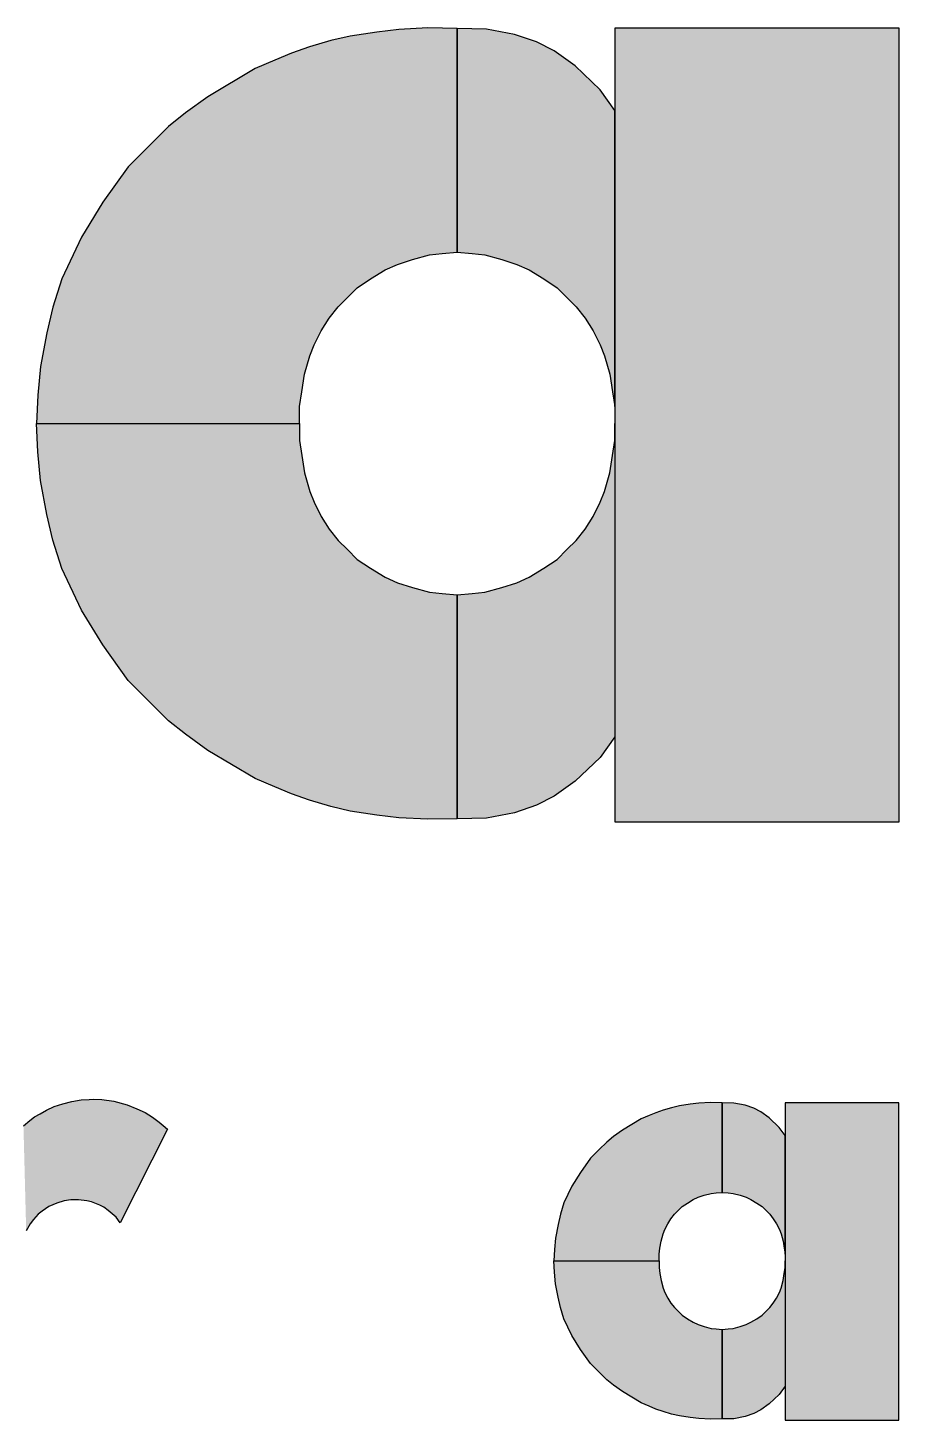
# Model space of a CAD drawing. Extents: x -1789 to 4156, y -3064 to 1391.
# Drawn here: x 4063.47 to 4090.14, y -2676.4 to -2633.8 of the extents above; entities that cross this region are included whole.
import ezdxf

# ---------------------------------------------------------------- set-up
doc = ezdxf.new("R2010")
doc.units = 0
doc.layers.add('15', color=8, linetype='CONTINUOUS')
doc.layers.add('16', color=10, linetype='CONTINUOUS')

msp = doc.modelspace()

# ---------------------------------------------------------------- linework, layer by layer
at = {"layer": '15', "linetype": 'Continuous'}
for points in [[(4063.3403, -2667.38945), (4063.53065, -2667.2324), (4063.6782, -2667.11815), (4063.84955, -2667.023), (4064.0494, -2666.9183), (4064.27785, -2666.80405), (4064.54435, -2666.72315), (4064.81565, -2666.6518), (4065.1107, -2666.59945), (4065.35565, -2666.58615), (4065.48145, -2666.5831), (4065.7371, -2666.58655), (4066.1032, -2666.64375), (4066.51655, -2666.74745), (4066.8081, -2666.8745), (4067.0672, -2666.9906), (4067.2863, -2667.1261), (4067.49375, -2667.279), (4067.6153, -2667.37925), (4067.744, -2667.49235), (4066.30335, -2670.36345), (4066.17575, -2670.18455), (4065.93325, -2669.98445), (4065.8003, -2669.8806), (4065.6787, -2669.8234), (4065.42485, -2669.7233), (4065.27465, -2669.6907), (4065.0244, -2669.6625), (4064.7848, -2669.6625), (4064.581, -2669.6911), (4064.3629, -2669.75545), (4064.1204, -2669.86375), (4063.90865, -2670.0018), (4063.7935, -2670.0998), (4063.64775, -2670.2632), (4063.54765, -2670.3955), (4063.42335, -2670.60345)], [(4082.7899, -2671.5266), (4082.7899, -2671.3196), (4082.8175, -2671.1369), (4082.8506, -2670.92185), (4082.91745, -2670.6966), (4082.96875, -2670.5631), (4083.05425, -2670.39065), (4083.15405, -2670.2358), (4083.2644, -2670.0961), (4083.3762, -2669.98435), (4083.4963, -2669.86425), (4083.6581, -2669.7558), (4083.837, -2669.64695), (4083.98835, -2669.579), (4084.17185, -2669.51895), (4084.382, -2669.46225), (4084.5355, -2669.44555), (4084.72, -2669.43005), (4084.7201, -2666.6905), (4084.3604, -2666.6838), (4084.0078, -2666.7039), (4083.7373, -2666.73525), (4083.41195, -2666.7846), (4083.1748, -2666.83975), (4082.9129, -2666.91695), (4082.69235, -2666.99415), (4082.4883, -2667.07965), (4082.2457, -2667.18165), (4081.66935, -2667.52745), (4081.39495, -2667.72515), (4081.18765, -2667.8909), (4080.96015, -2668.11845), (4080.6942, -2668.3844), (4080.38255, -2668.819), (4080.12295, -2669.2438), (4079.8791, -2669.7551), (4079.76895, -2670.1012), (4079.6982, -2670.41585), (4079.6182, -2670.8296), (4079.58805, -2671.1789), (4079.57165, -2671.5266), (4082.7899, -2671.5266)], [(4086.65005, -2671.3196), (4086.65005, -2667.69475), (4086.4691, -2667.44195), (4086.1636, -2667.1493), (4085.90795, -2666.9667), (4085.68975, -2666.8557), (4085.42155, -2666.7636), (4085.0796, -2666.69865), (4084.7199, -2666.6905), (4084.72, -2669.43005), (4084.9045, -2669.44555), (4085.05795, -2669.46225), (4085.2681, -2669.51895), (4085.4516, -2669.579), (4085.60295, -2669.64695), (4085.78185, -2669.7558), (4085.94365, -2669.86425), (4086.06375, -2669.98435), (4086.17555, -2670.0961), (4086.28595, -2670.2358), (4086.3857, -2670.39065), (4086.4712, -2670.5631), (4086.5225, -2670.6966), (4086.58935, -2670.92185), (4086.62245, -2671.1369), (4086.65005, -2671.3196), (4086.65005, -2671.5266)], [(4090.13005, -2666.68715), (4086.65005, -2666.68715), (4086.65005, -2676.39895), (4090.13005, -2676.39895), (4090.13005, -2666.68715)], [(4082.7899, -2671.5266), (4082.7899, -2671.73355), (4082.8175, -2671.91625), (4082.8506, -2672.1313), (4082.91745, -2672.3566), (4082.96875, -2672.4901), (4083.05425, -2672.66255), (4083.15405, -2672.81735), (4083.2644, -2672.95705), (4083.3762, -2673.06885), (4083.4963, -2673.18895), (4083.6581, -2673.29735), (4083.837, -2673.4062), (4083.98835, -2673.47415), (4084.17185, -2673.5342), (4084.382, -2673.59095), (4084.5355, -2673.6076), (4084.72, -2673.6231), (4084.72005, -2676.36265), (4084.3604, -2676.3694), (4084.0078, -2676.3493), (4083.7373, -2676.3179), (4083.41195, -2676.26855), (4083.1748, -2676.2134), (4082.9129, -2676.1362), (4082.69235, -2676.059), (4082.4883, -2675.97355), (4082.2457, -2675.87155), (4081.66935, -2675.5257), (4081.39495, -2675.328), (4081.18765, -2675.16225), (4080.96015, -2674.9347), (4080.6942, -2674.66875), (4080.38255, -2674.23415), (4080.12295, -2673.8094), (4079.8791, -2673.29805), (4079.76895, -2672.95195), (4079.6982, -2672.6373), (4079.6182, -2672.22355), (4079.58805, -2671.87425), (4079.57165, -2671.5266), (4082.7899, -2671.5266)], [(4086.65005, -2671.73355), (4086.65005, -2675.3584), (4086.4691, -2675.6112), (4086.1636, -2675.9039), (4085.90795, -2676.08645), (4085.68975, -2676.19745), (4085.42155, -2676.28955), (4085.0796, -2676.35455), (4084.7199, -2676.36265), (4084.72, -2673.6231), (4084.9045, -2673.6076), (4085.05795, -2673.59095), (4085.2681, -2673.5342), (4085.4516, -2673.47415), (4085.60295, -2673.4062), (4085.78185, -2673.29735), (4085.94365, -2673.18895), (4086.06375, -2673.06885), (4086.17555, -2672.95705), (4086.28595, -2672.81735), (4086.3857, -2672.66255), (4086.4712, -2672.4901), (4086.5225, -2672.3566), (4086.58935, -2672.1313), (4086.62245, -2671.91625), (4086.65005, -2671.73355), (4086.65005, -2671.5266)]]:
    msp.add_lwpolyline(points, dxfattribs=at)
for points in [[(4064.0494, -2666.9183), (4063.90865, -2670.0018), (4063.84955, -2667.023)], [(4064.0494, -2666.9183), (4064.1204, -2669.86375), (4063.90865, -2670.0018)], [(4064.27785, -2666.80405), (4064.1204, -2669.86375), (4064.0494, -2666.9183)], [(4064.27785, -2666.80405), (4064.3629, -2669.75545), (4064.1204, -2669.86375)], [(4064.54435, -2666.72315), (4064.3629, -2669.75545), (4064.27785, -2666.80405)], [(4064.54435, -2666.72315), (4064.581, -2669.6911), (4064.3629, -2669.75545)], [(4064.81565, -2666.6518), (4064.581, -2669.6911), (4064.54435, -2666.72315)], [(4064.81565, -2666.6518), (4064.7848, -2669.6625), (4064.581, -2669.6911)], [(4064.7848, -2669.6625), (4064.81565, -2666.6518), (4065.0244, -2669.6625)], [(4064.81565, -2666.6518), (4065.1107, -2666.59945), (4065.0244, -2669.6625)], [(4065.0244, -2669.6625), (4065.1107, -2666.59945), (4065.27465, -2669.6907)], [(4065.1107, -2666.59945), (4065.35565, -2666.58615), (4065.27465, -2669.6907)], [(4065.27465, -2669.6907), (4065.35565, -2666.58615), (4065.42485, -2669.7233)], [(4065.35565, -2666.58615), (4065.48145, -2666.5831), (4065.42485, -2669.7233)], [(4065.42485, -2669.7233), (4065.48145, -2666.5831), (4065.6787, -2669.8234)], [(4065.48145, -2666.5831), (4065.7371, -2666.58655), (4065.6787, -2669.8234)], [(4065.6787, -2669.8234), (4065.7371, -2666.58655), (4065.8003, -2669.8806)], [(4065.7371, -2666.58655), (4066.1032, -2666.64375), (4065.8003, -2669.8806)], [(4065.8003, -2669.8806), (4066.1032, -2666.64375), (4065.93325, -2669.98445)], [(4066.17575, -2670.18455), (4065.93325, -2669.98445), (4066.1032, -2666.64375)], [(4066.17575, -2670.18455), (4066.1032, -2666.64375), (4066.51655, -2666.74745)], [(4066.17575, -2670.18455), (4066.51655, -2666.74745), (4066.30335, -2670.36345)], [(4067.744, -2667.49235), (4066.30335, -2670.36345), (4066.51655, -2666.74745)], [(4067.744, -2667.49235), (4066.51655, -2666.74745), (4066.8081, -2666.8745)], [(4067.744, -2667.49235), (4066.8081, -2666.8745), (4067.0672, -2666.9906)], [(4082.69235, -2666.99415), (4082.7899, -2671.3196), (4082.9129, -2666.91695)], [(4082.9129, -2666.91695), (4082.7899, -2671.3196), (4082.8175, -2671.1369)], [(4082.8175, -2671.1369), (4082.8506, -2670.92185), (4082.9129, -2666.91695)], [(4082.8506, -2670.92185), (4082.91745, -2670.6966), (4082.9129, -2666.91695)], [(4082.9129, -2666.91695), (4082.91745, -2670.6966), (4083.1748, -2666.83975)], [(4082.91745, -2670.6966), (4082.96875, -2670.5631), (4083.1748, -2666.83975)], [(4083.1748, -2666.83975), (4082.96875, -2670.5631), (4083.05425, -2670.39065)], [(4083.15405, -2670.2358), (4083.1748, -2666.83975), (4083.05425, -2670.39065)], [(4083.2644, -2670.0961), (4083.1748, -2666.83975), (4083.15405, -2670.2358)], [(4083.2644, -2670.0961), (4083.41195, -2666.7846), (4083.1748, -2666.83975)], [(4083.3762, -2669.98435), (4083.41195, -2666.7846), (4083.2644, -2670.0961)], [(4083.3762, -2669.98435), (4083.4963, -2669.86425), (4083.41195, -2666.7846)], [(4083.41195, -2666.7846), (4083.4963, -2669.86425), (4083.7373, -2666.73525)], [(4083.4963, -2669.86425), (4083.6581, -2669.7558), (4083.7373, -2666.73525)], [(4083.6581, -2669.7558), (4083.837, -2669.64695), (4083.7373, -2666.73525)], [(4083.837, -2669.64695), (4084.0078, -2666.7039), (4083.7373, -2666.73525)], [(4083.837, -2669.64695), (4083.98835, -2669.579), (4084.0078, -2666.7039)], [(4083.98835, -2669.579), (4084.17185, -2669.51895), (4084.0078, -2666.7039)], [(4084.0078, -2666.7039), (4084.17185, -2669.51895), (4084.3604, -2666.6838)], [(4084.17185, -2669.51895), (4084.382, -2669.46225), (4084.3604, -2666.6838)], [(4084.3604, -2666.6838), (4084.382, -2669.46225), (4084.7201, -2666.6905)], [(4084.382, -2669.46225), (4084.5355, -2669.44555), (4084.7201, -2666.6905)], [(4084.7201, -2666.6905), (4084.5355, -2669.44555), (4084.72, -2669.43005)], [(4085.0796, -2666.69865), (4084.7199, -2666.6905), (4084.72, -2669.43005)], [(4085.0796, -2666.69865), (4084.72, -2669.43005), (4084.9045, -2669.44555)], [(4085.05795, -2669.46225), (4085.0796, -2666.69865), (4084.9045, -2669.44555)], [(4085.2681, -2669.51895), (4085.0796, -2666.69865), (4085.05795, -2669.46225)], [(4085.2681, -2669.51895), (4085.42155, -2666.7636), (4085.0796, -2666.69865)], [(4085.4516, -2669.579), (4085.42155, -2666.7636), (4085.2681, -2669.51895)], [(4085.4516, -2669.579), (4085.68975, -2666.8557), (4085.42155, -2666.7636)], [(4085.4516, -2669.579), (4085.60295, -2669.64695), (4085.68975, -2666.8557)], [(4085.60295, -2669.64695), (4085.78185, -2669.7558), (4085.68975, -2666.8557)], [(4085.68975, -2666.8557), (4085.78185, -2669.7558), (4085.90795, -2666.9667)], [(4090.13005, -2666.68715), (4086.65005, -2666.68715), (4086.65005, -2676.39895)], [(4090.13005, -2666.68715), (4086.65005, -2676.39895), (4090.13005, -2676.39895)], [(4090.13005, -2666.68715), (4090.13005, -2676.39895), (4090.13005, -2666.68715)], [(4063.3403, -2667.38945), (4063.53065, -2667.2324), (4063.42335, -2670.60345)], [(4063.42335, -2670.60345), (4063.53065, -2667.2324), (4063.54765, -2670.3955)], [(4063.53065, -2667.2324), (4063.6782, -2667.11815), (4063.54765, -2670.3955)], [(4063.54765, -2670.3955), (4063.6782, -2667.11815), (4063.64775, -2670.2632)], [(4063.6782, -2667.11815), (4063.7935, -2670.0998), (4063.64775, -2670.2632)], [(4063.84955, -2667.023), (4063.7935, -2670.0998), (4063.6782, -2667.11815)], [(4063.84955, -2667.023), (4063.90865, -2670.0018), (4063.7935, -2670.0998)], [(4067.744, -2667.49235), (4067.0672, -2666.9906), (4067.2863, -2667.1261)], [(4067.744, -2667.49235), (4067.2863, -2667.1261), (4067.49375, -2667.279)], [(4067.744, -2667.49235), (4067.49375, -2667.279), (4067.6153, -2667.37925)], [(4082.7899, -2671.5266), (4082.2457, -2667.18165), (4081.66935, -2667.52745)], [(4082.4883, -2667.07965), (4082.2457, -2667.18165), (4082.7899, -2671.5266)], [(4082.4883, -2667.07965), (4082.7899, -2671.5266), (4082.69235, -2666.99415)], [(4082.69235, -2666.99415), (4082.7899, -2671.5266), (4082.7899, -2671.3196)], [(4085.78185, -2669.7558), (4085.94365, -2669.86425), (4085.90795, -2666.9667)], [(4085.90795, -2666.9667), (4085.94365, -2669.86425), (4086.1636, -2667.1493)], [(4085.94365, -2669.86425), (4086.06375, -2669.98435), (4086.1636, -2667.1493)], [(4086.1636, -2667.1493), (4086.06375, -2669.98435), (4086.17555, -2670.0961)], [(4086.4691, -2667.44195), (4086.1636, -2667.1493), (4086.17555, -2670.0961)], [(4082.7899, -2671.5266), (4081.39495, -2667.72515), (4081.18765, -2667.8909)], [(4082.7899, -2671.5266), (4081.66935, -2667.52745), (4081.39495, -2667.72515)], [(4086.4691, -2667.44195), (4086.17555, -2670.0961), (4086.28595, -2670.2358)], [(4086.4691, -2667.44195), (4086.28595, -2670.2358), (4086.3857, -2670.39065)], [(4086.4691, -2667.44195), (4086.3857, -2670.39065), (4086.4712, -2670.5631)], [(4086.65005, -2667.69475), (4086.4691, -2667.44195), (4086.4712, -2670.5631)], [(4086.65005, -2667.69475), (4086.4712, -2670.5631), (4086.5225, -2670.6966)], [(4086.65005, -2667.69475), (4086.5225, -2670.6966), (4086.58935, -2670.92185)], [(4086.65005, -2667.69475), (4086.58935, -2670.92185), (4086.62245, -2671.1369)], [(4086.65005, -2667.69475), (4086.62245, -2671.1369), (4086.65005, -2671.3196)], [(4086.65005, -2667.69475), (4086.65005, -2671.3196), (4086.65005, -2671.3196)], [(4082.7899, -2671.5266), (4080.96015, -2668.11845), (4080.6942, -2668.3844)], [(4082.7899, -2671.5266), (4081.18765, -2667.8909), (4080.96015, -2668.11845)], [(4082.7899, -2671.5266), (4080.6942, -2668.3844), (4080.38255, -2668.819)], [(4082.7899, -2671.5266), (4080.38255, -2668.819), (4080.12295, -2669.2438)], [(4082.7899, -2671.5266), (4080.12295, -2669.2438), (4079.8791, -2669.7551)], [(4082.7899, -2671.5266), (4079.8791, -2669.7551), (4079.76895, -2670.1012)], [(4082.7899, -2671.5266), (4079.76895, -2670.1012), (4079.6982, -2670.41585)], [(4082.7899, -2671.5266), (4079.6982, -2670.41585), (4079.6182, -2670.8296)], [(4082.7899, -2671.5266), (4079.58805, -2671.1789), (4079.57165, -2671.5266)], [(4082.7899, -2671.5266), (4079.6182, -2670.8296), (4079.58805, -2671.1789)], [(4082.7899, -2671.5266), (4079.58805, -2671.87425), (4079.57165, -2671.5266)], [(4082.7899, -2671.5266), (4079.6182, -2672.22355), (4079.58805, -2671.87425)], [(4082.7899, -2671.5266), (4079.6982, -2672.6373), (4079.6182, -2672.22355)], [(4082.7899, -2671.5266), (4079.76895, -2672.95195), (4079.6982, -2672.6373)], [(4082.7899, -2671.5266), (4079.8791, -2673.29805), (4079.76895, -2672.95195)], [(4082.7899, -2671.5266), (4080.12295, -2673.8094), (4079.8791, -2673.29805)], [(4082.7899, -2671.5266), (4080.38255, -2674.23415), (4080.12295, -2673.8094)], [(4082.7899, -2671.5266), (4080.6942, -2674.66875), (4080.38255, -2674.23415)], [(4082.7899, -2671.5266), (4080.96015, -2674.9347), (4080.6942, -2674.66875)], [(4082.7899, -2671.5266), (4081.18765, -2675.16225), (4080.96015, -2674.9347)], [(4082.7899, -2671.5266), (4081.39495, -2675.328), (4081.18765, -2675.16225)], [(4082.7899, -2671.5266), (4081.66935, -2675.5257), (4081.39495, -2675.328)], [(4082.7899, -2671.5266), (4082.2457, -2675.87155), (4081.66935, -2675.5257)], [(4082.4883, -2675.97355), (4082.2457, -2675.87155), (4082.7899, -2671.5266)], [(4082.4883, -2675.97355), (4082.7899, -2671.5266), (4082.69235, -2676.059)], [(4082.69235, -2676.059), (4082.7899, -2671.5266), (4082.7899, -2671.73355)], [(4082.69235, -2676.059), (4082.7899, -2671.73355), (4082.9129, -2676.1362)], [(4082.9129, -2676.1362), (4082.7899, -2671.73355), (4082.8175, -2671.91625)], [(4082.8175, -2671.91625), (4082.8506, -2672.1313), (4082.9129, -2676.1362)], [(4086.65005, -2675.3584), (4086.58935, -2672.1313), (4086.62245, -2671.91625)], [(4086.65005, -2675.3584), (4086.62245, -2671.91625), (4086.65005, -2671.73355)], [(4086.65005, -2675.3584), (4086.65005, -2671.73355), (4086.65005, -2671.73355)], [(4082.8506, -2672.1313), (4082.91745, -2672.3566), (4082.9129, -2676.1362)], [(4082.9129, -2676.1362), (4082.91745, -2672.3566), (4083.1748, -2676.2134)], [(4082.91745, -2672.3566), (4082.96875, -2672.4901), (4083.1748, -2676.2134)], [(4086.65005, -2675.3584), (4086.4712, -2672.4901), (4086.5225, -2672.3566)], [(4086.65005, -2675.3584), (4086.5225, -2672.3566), (4086.58935, -2672.1313)], [(4083.1748, -2676.2134), (4082.96875, -2672.4901), (4083.05425, -2672.66255)], [(4083.15405, -2672.81735), (4083.1748, -2676.2134), (4083.05425, -2672.66255)], [(4083.2644, -2672.95705), (4083.1748, -2676.2134), (4083.15405, -2672.81735)], [(4086.4691, -2675.6112), (4086.17555, -2672.95705), (4086.28595, -2672.81735)], [(4086.4691, -2675.6112), (4086.28595, -2672.81735), (4086.3857, -2672.66255)], [(4086.4691, -2675.6112), (4086.3857, -2672.66255), (4086.4712, -2672.4901)], [(4086.65005, -2675.3584), (4086.4691, -2675.6112), (4086.4712, -2672.4901)], [(4083.2644, -2672.95705), (4083.41195, -2676.26855), (4083.1748, -2676.2134)], [(4083.3762, -2673.06885), (4083.41195, -2676.26855), (4083.2644, -2672.95705)], [(4083.3762, -2673.06885), (4083.4963, -2673.18895), (4083.41195, -2676.26855)], [(4083.41195, -2676.26855), (4083.4963, -2673.18895), (4083.7373, -2676.3179)], [(4083.4963, -2673.18895), (4083.6581, -2673.29735), (4083.7373, -2676.3179)], [(4083.6581, -2673.29735), (4083.837, -2673.4062), (4083.7373, -2676.3179)], [(4085.60295, -2673.4062), (4085.78185, -2673.29735), (4085.68975, -2676.19745)], [(4085.68975, -2676.19745), (4085.78185, -2673.29735), (4085.90795, -2676.08645)], [(4085.78185, -2673.29735), (4085.94365, -2673.18895), (4085.90795, -2676.08645)], [(4085.90795, -2676.08645), (4085.94365, -2673.18895), (4086.1636, -2675.9039)], [(4085.94365, -2673.18895), (4086.06375, -2673.06885), (4086.1636, -2675.9039)], [(4086.1636, -2675.9039), (4086.06375, -2673.06885), (4086.17555, -2672.95705)], [(4086.4691, -2675.6112), (4086.1636, -2675.9039), (4086.17555, -2672.95705)], [(4083.837, -2673.4062), (4084.0078, -2676.3493), (4083.7373, -2676.3179)], [(4083.837, -2673.4062), (4083.98835, -2673.47415), (4084.0078, -2676.3493)], [(4083.98835, -2673.47415), (4084.17185, -2673.5342), (4084.0078, -2676.3493)], [(4084.0078, -2676.3493), (4084.17185, -2673.5342), (4084.3604, -2676.3694)], [(4084.17185, -2673.5342), (4084.382, -2673.59095), (4084.3604, -2676.3694)], [(4084.3604, -2676.3694), (4084.382, -2673.59095), (4084.72005, -2676.36265)], [(4084.382, -2673.59095), (4084.5355, -2673.6076), (4084.72005, -2676.36265)], [(4084.72005, -2676.36265), (4084.5355, -2673.6076), (4084.72, -2673.6231)], [(4085.0796, -2676.35455), (4084.7199, -2676.36265), (4084.72, -2673.6231)], [(4085.0796, -2676.35455), (4084.72, -2673.6231), (4084.9045, -2673.6076)], [(4085.05795, -2673.59095), (4085.0796, -2676.35455), (4084.9045, -2673.6076)], [(4085.2681, -2673.5342), (4085.0796, -2676.35455), (4085.05795, -2673.59095)], [(4085.2681, -2673.5342), (4085.42155, -2676.28955), (4085.0796, -2676.35455)], [(4085.4516, -2673.47415), (4085.42155, -2676.28955), (4085.2681, -2673.5342)], [(4085.4516, -2673.47415), (4085.68975, -2676.19745), (4085.42155, -2676.28955)], [(4085.4516, -2673.47415), (4085.60295, -2673.4062), (4085.68975, -2676.19745)]]:
    msp.add_solid(points, dxfattribs=at)
at = {"layer": '16', "linetype": 'Continuous'}
for points in [[(4071.78655, -2645.90975), (4071.78655, -2645.3923), (4071.8556, -2644.9356), (4071.93835, -2644.39795), (4072.1055, -2643.8348), (4072.2337, -2643.50105), (4072.44745, -2643.0699), (4072.6969, -2642.6828), (4072.97285, -2642.33355), (4073.25225, -2642.05415), (4073.5525, -2641.7539), (4073.957, -2641.48285), (4074.40435, -2641.2107), (4074.7827, -2641.0408), (4075.2414, -2640.8907), (4075.76685, -2640.7489), (4076.1505, -2640.7072), (4076.61175, -2640.66845), (4076.612, -2633.8196), (4075.71275, -2633.80275), (4074.83135, -2633.853), (4074.1551, -2633.93145), (4073.34165, -2634.05485), (4072.74885, -2634.1927), (4072.09405, -2634.3857), (4071.54265, -2634.5787), (4071.03255, -2634.7924), (4070.426, -2635.0474), (4068.98515, -2635.91195), (4068.29915, -2636.40615), (4067.781, -2636.8206), (4067.21215, -2637.38945), (4066.54725, -2638.05435), (4065.7682, -2639.1408), (4065.1192, -2640.2028), (4064.50955, -2641.48105), (4064.23425, -2642.34635), (4064.05725, -2643.133), (4063.85735, -2644.16735), (4063.78195, -2645.0406), (4063.74095, -2645.90975), (4071.78655, -2645.90975)], [(4081.43695, -2645.3923), (4081.43695, -2636.33025), (4080.9846, -2635.69825), (4080.22085, -2634.96655), (4079.5817, -2634.5101), (4079.03615, -2634.23255), (4078.3657, -2634.00235), (4077.51075, -2633.8399), (4076.6115, -2633.8196), (4076.61175, -2640.66845), (4077.073, -2640.7072), (4077.45665, -2640.7489), (4077.9821, -2640.8907), (4078.4408, -2641.0408), (4078.8192, -2641.2107), (4079.2665, -2641.48285), (4079.671, -2641.7539), (4079.97125, -2642.05415), (4080.25065, -2642.33355), (4080.52665, -2642.6828), (4080.7761, -2643.0699), (4080.98985, -2643.50105), (4081.11805, -2643.8348), (4081.2852, -2644.39795), (4081.3679, -2644.9356), (4081.43695, -2645.3923), (4081.43695, -2645.90975)], [(4090.13695, -2633.8112), (4081.43695, -2633.8112), (4081.43695, -2658.09065), (4090.13695, -2658.09065), (4090.13695, -2633.8112)], [(4071.78655, -2645.90975), (4071.78655, -2646.42725), (4071.8556, -2646.88395), (4071.93835, -2647.4216), (4072.1055, -2647.98475), (4072.2337, -2648.3185), (4072.44745, -2648.74965), (4072.6969, -2649.13675), (4072.97285, -2649.486), (4073.25225, -2649.7654), (4073.5525, -2650.06565), (4073.957, -2650.3367), (4074.40435, -2650.60885), (4074.7827, -2650.77875), (4075.2414, -2650.92885), (4075.76685, -2651.07065), (4076.1505, -2651.11235), (4076.61175, -2651.1511), (4076.612, -2657.99995), (4075.71275, -2658.01675), (4074.83135, -2657.9665), (4074.1551, -2657.8881), (4073.34165, -2657.7647), (4072.74885, -2657.62685), (4072.09405, -2657.43385), (4071.54265, -2657.24085), (4071.03255, -2657.02715), (4070.426, -2656.77215), (4068.98515, -2655.9076), (4068.29915, -2655.41335), (4067.781, -2654.99895), (4067.21215, -2654.4301), (4066.54725, -2653.7652), (4065.7682, -2652.6787), (4065.1192, -2651.61675), (4064.50955, -2650.3385), (4064.23425, -2649.4732), (4064.05725, -2648.68655), (4063.85735, -2647.6522), (4063.78195, -2646.77895), (4063.74095, -2645.90975), (4071.78655, -2645.90975)], [(4081.43695, -2646.42725), (4081.43695, -2655.4893), (4080.9846, -2656.1213), (4080.22085, -2656.853), (4079.5817, -2657.30945), (4079.03615, -2657.587), (4078.3657, -2657.8172), (4077.51075, -2657.97965), (4076.6115, -2657.99995), (4076.61175, -2651.1511), (4077.073, -2651.11235), (4077.45665, -2651.07065), (4077.9821, -2650.92885), (4078.4408, -2650.77875), (4078.8192, -2650.60885), (4079.2665, -2650.3367), (4079.671, -2650.06565), (4079.97125, -2649.7654), (4080.25065, -2649.486), (4080.52665, -2649.13675), (4080.77605, -2648.74965), (4080.98985, -2648.3185), (4081.118, -2647.98475), (4081.2852, -2647.4216), (4081.3679, -2646.88395), (4081.43695, -2646.42725), (4081.43695, -2645.90975)]]:
    msp.add_lwpolyline(points, dxfattribs=at)
for points in [[(4072.97285, -2642.33355), (4073.34165, -2634.05485), (4072.74885, -2634.1927)], [(4073.25225, -2642.05415), (4073.34165, -2634.05485), (4072.97285, -2642.33355)], [(4073.25225, -2642.05415), (4073.5525, -2641.7539), (4073.34165, -2634.05485)], [(4073.34165, -2634.05485), (4073.5525, -2641.7539), (4074.1551, -2633.93145)], [(4073.5525, -2641.7539), (4073.957, -2641.48285), (4074.1551, -2633.93145)], [(4073.957, -2641.48285), (4074.40435, -2641.2107), (4074.1551, -2633.93145)], [(4074.40435, -2641.2107), (4074.83135, -2633.853), (4074.1551, -2633.93145)], [(4074.40435, -2641.2107), (4074.7827, -2641.0408), (4074.83135, -2633.853)], [(4074.7827, -2641.0408), (4075.2414, -2640.8907), (4074.83135, -2633.853)], [(4074.83135, -2633.853), (4075.2414, -2640.8907), (4075.71275, -2633.80275)], [(4075.2414, -2640.8907), (4075.76685, -2640.7489), (4075.71275, -2633.80275)], [(4075.71275, -2633.80275), (4075.76685, -2640.7489), (4076.612, -2633.8196)], [(4075.76685, -2640.7489), (4076.1505, -2640.7072), (4076.612, -2633.8196)], [(4076.612, -2633.8196), (4076.1505, -2640.7072), (4076.61175, -2640.66845)], [(4077.51075, -2633.8399), (4076.6115, -2633.8196), (4076.61175, -2640.66845)], [(4077.51075, -2633.8399), (4076.61175, -2640.66845), (4077.073, -2640.7072)], [(4077.45665, -2640.7489), (4077.51075, -2633.8399), (4077.073, -2640.7072)], [(4077.9821, -2640.8907), (4077.51075, -2633.8399), (4077.45665, -2640.7489)], [(4077.9821, -2640.8907), (4078.3657, -2634.00235), (4077.51075, -2633.8399)], [(4078.4408, -2641.0408), (4078.3657, -2634.00235), (4077.9821, -2640.8907)], [(4078.4408, -2641.0408), (4079.03615, -2634.23255), (4078.3657, -2634.00235)], [(4090.13695, -2633.8112), (4081.43695, -2633.8112), (4081.43695, -2658.09065)], [(4090.13695, -2633.8112), (4081.43695, -2658.09065), (4090.13695, -2658.09065)], [(4090.13695, -2633.8112), (4090.13695, -2658.09065), (4090.13695, -2633.8112)], [(4071.54265, -2634.5787), (4071.78655, -2645.3923), (4072.09405, -2634.3857)], [(4072.09405, -2634.3857), (4071.78655, -2645.3923), (4071.8556, -2644.9356)], [(4071.8556, -2644.9356), (4071.93835, -2644.39795), (4072.09405, -2634.3857)], [(4071.93835, -2644.39795), (4072.1055, -2643.8348), (4072.09405, -2634.3857)], [(4072.09405, -2634.3857), (4072.1055, -2643.8348), (4072.74885, -2634.1927)], [(4072.1055, -2643.8348), (4072.2337, -2643.50105), (4072.74885, -2634.1927)], [(4072.74885, -2634.1927), (4072.2337, -2643.50105), (4072.44745, -2643.0699)], [(4072.6969, -2642.6828), (4072.74885, -2634.1927), (4072.44745, -2643.0699)], [(4072.97285, -2642.33355), (4072.74885, -2634.1927), (4072.6969, -2642.6828)], [(4078.4408, -2641.0408), (4078.8192, -2641.2107), (4079.03615, -2634.23255)], [(4078.8192, -2641.2107), (4079.2665, -2641.48285), (4079.03615, -2634.23255)], [(4079.03615, -2634.23255), (4079.2665, -2641.48285), (4079.5817, -2634.5101)], [(4079.2665, -2641.48285), (4079.671, -2641.7539), (4079.5817, -2634.5101)], [(4079.5817, -2634.5101), (4079.671, -2641.7539), (4080.22085, -2634.96655)], [(4071.03255, -2634.7924), (4070.426, -2635.0474), (4071.78655, -2645.90975)], [(4071.03255, -2634.7924), (4071.78655, -2645.90975), (4071.54265, -2634.5787)], [(4071.54265, -2634.5787), (4071.78655, -2645.90975), (4071.78655, -2645.3923)], [(4079.671, -2641.7539), (4079.97125, -2642.05415), (4080.22085, -2634.96655)], [(4080.22085, -2634.96655), (4079.97125, -2642.05415), (4080.25065, -2642.33355)], [(4080.9846, -2635.69825), (4080.22085, -2634.96655), (4080.25065, -2642.33355)], [(4071.78655, -2645.90975), (4070.426, -2635.0474), (4068.98515, -2635.91195)], [(4080.9846, -2635.69825), (4080.25065, -2642.33355), (4080.52665, -2642.6828)], [(4080.9846, -2635.69825), (4080.52665, -2642.6828), (4080.7761, -2643.0699)], [(4080.9846, -2635.69825), (4080.7761, -2643.0699), (4080.98985, -2643.50105)], [(4081.43695, -2636.33025), (4080.9846, -2635.69825), (4080.98985, -2643.50105)], [(4071.78655, -2645.90975), (4068.98515, -2635.91195), (4068.29915, -2636.40615)], [(4071.78655, -2645.90975), (4068.29915, -2636.40615), (4067.781, -2636.8206)], [(4081.43695, -2636.33025), (4080.98985, -2643.50105), (4081.11805, -2643.8348)], [(4081.43695, -2636.33025), (4081.11805, -2643.8348), (4081.2852, -2644.39795)], [(4081.43695, -2636.33025), (4081.2852, -2644.39795), (4081.3679, -2644.9356)], [(4081.43695, -2636.33025), (4081.3679, -2644.9356), (4081.43695, -2645.3923)], [(4081.43695, -2636.33025), (4081.43695, -2645.3923), (4081.43695, -2645.3923)], [(4071.78655, -2645.90975), (4067.781, -2636.8206), (4067.21215, -2637.38945)], [(4071.78655, -2645.90975), (4067.21215, -2637.38945), (4066.54725, -2638.05435)], [(4071.78655, -2645.90975), (4066.54725, -2638.05435), (4065.7682, -2639.1408)], [(4071.78655, -2645.90975), (4065.7682, -2639.1408), (4065.1192, -2640.2028)], [(4071.78655, -2645.90975), (4065.1192, -2640.2028), (4064.50955, -2641.48105)], [(4071.78655, -2645.90975), (4064.50955, -2641.48105), (4064.23425, -2642.34635)], [(4071.78655, -2645.90975), (4064.23425, -2642.34635), (4064.05725, -2643.133)], [(4071.78655, -2645.90975), (4064.05725, -2643.133), (4063.85735, -2644.16735)], [(4071.78655, -2645.90975), (4063.85735, -2644.16735), (4063.78195, -2645.0406)], [(4071.78655, -2645.90975), (4063.78195, -2645.0406), (4063.74095, -2645.90975)], [(4071.78655, -2645.90975), (4063.78195, -2646.77895), (4063.74095, -2645.90975)], [(4071.78655, -2645.90975), (4063.85735, -2647.6522), (4063.78195, -2646.77895)], [(4071.78655, -2645.90975), (4064.05725, -2648.68655), (4063.85735, -2647.6522)], [(4071.78655, -2645.90975), (4064.23425, -2649.4732), (4064.05725, -2648.68655)], [(4071.78655, -2645.90975), (4064.50955, -2650.3385), (4064.23425, -2649.4732)], [(4071.78655, -2645.90975), (4065.1192, -2651.61675), (4064.50955, -2650.3385)], [(4071.78655, -2645.90975), (4065.7682, -2652.6787), (4065.1192, -2651.61675)], [(4071.78655, -2645.90975), (4066.54725, -2653.7652), (4065.7682, -2652.6787)], [(4071.78655, -2645.90975), (4067.21215, -2654.4301), (4066.54725, -2653.7652)], [(4071.78655, -2645.90975), (4067.781, -2654.99895), (4067.21215, -2654.4301)], [(4071.78655, -2645.90975), (4068.29915, -2655.41335), (4067.781, -2654.99895)], [(4071.78655, -2645.90975), (4068.98515, -2655.9076), (4068.29915, -2655.41335)], [(4071.78655, -2645.90975), (4070.426, -2656.77215), (4068.98515, -2655.9076)], [(4071.03255, -2657.02715), (4070.426, -2656.77215), (4071.78655, -2645.90975)], [(4071.03255, -2657.02715), (4071.78655, -2645.90975), (4071.54265, -2657.24085)], [(4071.54265, -2657.24085), (4071.78655, -2645.90975), (4071.78655, -2646.42725)], [(4071.54265, -2657.24085), (4071.78655, -2646.42725), (4072.09405, -2657.43385)], [(4072.09405, -2657.43385), (4071.78655, -2646.42725), (4071.8556, -2646.88395)], [(4081.43695, -2655.4893), (4081.3679, -2646.88395), (4081.43695, -2646.42725)], [(4081.43695, -2655.4893), (4081.43695, -2646.42725), (4081.43695, -2646.42725)], [(4071.8556, -2646.88395), (4071.93835, -2647.4216), (4072.09405, -2657.43385)], [(4081.43695, -2655.4893), (4081.2852, -2647.4216), (4081.3679, -2646.88395)], [(4071.93835, -2647.4216), (4072.1055, -2647.98475), (4072.09405, -2657.43385)], [(4081.43695, -2655.4893), (4081.118, -2647.98475), (4081.2852, -2647.4216)], [(4072.09405, -2657.43385), (4072.1055, -2647.98475), (4072.74885, -2657.62685)], [(4072.1055, -2647.98475), (4072.2337, -2648.3185), (4072.74885, -2657.62685)], [(4081.43695, -2655.4893), (4080.98985, -2648.3185), (4081.118, -2647.98475)], [(4072.74885, -2657.62685), (4072.2337, -2648.3185), (4072.44745, -2648.74965)], [(4080.9846, -2656.1213), (4080.77605, -2648.74965), (4080.98985, -2648.3185)], [(4081.43695, -2655.4893), (4080.9846, -2656.1213), (4080.98985, -2648.3185)], [(4072.6969, -2649.13675), (4072.74885, -2657.62685), (4072.44745, -2648.74965)], [(4080.9846, -2656.1213), (4080.52665, -2649.13675), (4080.77605, -2648.74965)], [(4072.97285, -2649.486), (4072.74885, -2657.62685), (4072.6969, -2649.13675)], [(4080.9846, -2656.1213), (4080.25065, -2649.486), (4080.52665, -2649.13675)], [(4072.97285, -2649.486), (4073.34165, -2657.7647), (4072.74885, -2657.62685)], [(4073.25225, -2649.7654), (4073.34165, -2657.7647), (4072.97285, -2649.486)], [(4073.25225, -2649.7654), (4073.5525, -2650.06565), (4073.34165, -2657.7647)], [(4079.671, -2650.06565), (4079.97125, -2649.7654), (4080.22085, -2656.853)], [(4080.22085, -2656.853), (4079.97125, -2649.7654), (4080.25065, -2649.486)], [(4080.9846, -2656.1213), (4080.22085, -2656.853), (4080.25065, -2649.486)], [(4073.34165, -2657.7647), (4073.5525, -2650.06565), (4074.1551, -2657.8881)], [(4073.5525, -2650.06565), (4073.957, -2650.3367), (4074.1551, -2657.8881)], [(4079.2665, -2650.3367), (4079.671, -2650.06565), (4079.5817, -2657.30945)], [(4079.5817, -2657.30945), (4079.671, -2650.06565), (4080.22085, -2656.853)], [(4073.957, -2650.3367), (4074.40435, -2650.60885), (4074.1551, -2657.8881)], [(4074.40435, -2650.60885), (4074.83135, -2657.9665), (4074.1551, -2657.8881)], [(4074.40435, -2650.60885), (4074.7827, -2650.77875), (4074.83135, -2657.9665)], [(4078.4408, -2650.77875), (4078.8192, -2650.60885), (4079.03615, -2657.587)], [(4078.8192, -2650.60885), (4079.2665, -2650.3367), (4079.03615, -2657.587)], [(4079.03615, -2657.587), (4079.2665, -2650.3367), (4079.5817, -2657.30945)], [(4074.7827, -2650.77875), (4075.2414, -2650.92885), (4074.83135, -2657.9665)], [(4074.83135, -2657.9665), (4075.2414, -2650.92885), (4075.71275, -2658.01675)], [(4075.2414, -2650.92885), (4075.76685, -2651.07065), (4075.71275, -2658.01675)], [(4075.71275, -2658.01675), (4075.76685, -2651.07065), (4076.612, -2657.99995)], [(4075.76685, -2651.07065), (4076.1505, -2651.11235), (4076.612, -2657.99995)], [(4076.612, -2657.99995), (4076.1505, -2651.11235), (4076.61175, -2651.1511)], [(4077.51075, -2657.97965), (4076.6115, -2657.99995), (4076.61175, -2651.1511)], [(4077.51075, -2657.97965), (4076.61175, -2651.1511), (4077.073, -2651.11235)], [(4077.45665, -2651.07065), (4077.51075, -2657.97965), (4077.073, -2651.11235)], [(4077.9821, -2650.92885), (4077.51075, -2657.97965), (4077.45665, -2651.07065)], [(4077.9821, -2650.92885), (4078.3657, -2657.8172), (4077.51075, -2657.97965)], [(4078.4408, -2650.77875), (4078.3657, -2657.8172), (4077.9821, -2650.92885)], [(4078.4408, -2650.77875), (4079.03615, -2657.587), (4078.3657, -2657.8172)]]:
    msp.add_solid(points, dxfattribs=at)

doc.saveas('drawing.dxf')
